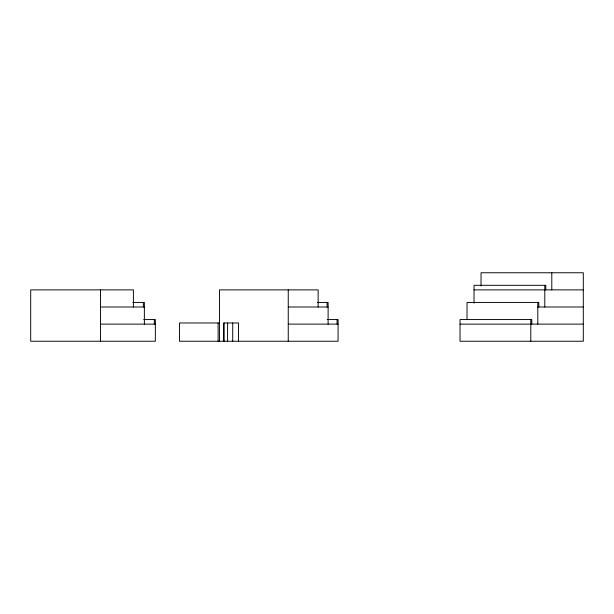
<?xml version="1.0" encoding="UTF-8"?>
<svg xmlns="http://www.w3.org/2000/svg" width="614" height="614" viewBox="0 0 614 614"><rect width="100%" height="100%" fill="white"/><g stroke="black" fill="none" stroke-linecap="round" stroke-linejoin="round"><path stroke-width="0.92" d="M474.031 289.877L583.3 289.877M132.854 302.433L144.367 302.433L144.367 324.123M317.561 302.433L328.106 302.433L328.106 324.123M100.496 307L144.367 307M288.25 307L328.106 307M537.795 307L583.3 307M143.684 319.556L155.342 319.556L155.342 341.238L30.7 341.238L30.7 289.877L133.399 289.877L133.399 307M327.247 319.556L338.076 319.556L338.076 341.238L179.48 341.238L179.48 322.979L219.114 322.979M100.496 324.123L155.342 324.123M288.25 324.123L338.076 324.123M460.032 324.123L583.3 324.123M551.794 272.762L551.794 289.877M545.792 289.877L545.792 285.31L474.031 285.31L474.031 303.193M544.795 285.31L544.795 307M538.8 307L538.8 302.433L467.031 302.433L467.031 319.364M537.795 302.433L537.795 324.123M531.793 324.123L531.793 319.556L460.032 319.556L460.032 341.238L583.3 341.238L583.3 272.762L481.031 272.762L481.031 286.078M530.795 319.556L530.795 341.238M337.078 319.556L337.078 324.123M327.108 302.433L327.108 307M318.144 307L318.144 289.877L219.482 289.877L219.482 341.238M288.25 289.877L288.25 341.238M238.547 341.238L238.547 322.979L223.649 322.979L223.649 341.238M232.721 322.979L232.721 341.238M227.587 322.979L227.587 341.238M224.049 322.979L224.049 341.238M218.116 322.979L218.116 341.238M154.337 319.556L154.337 324.123M143.369 302.433L143.369 307M100.496 289.877L100.496 341.238"/></g></svg>
